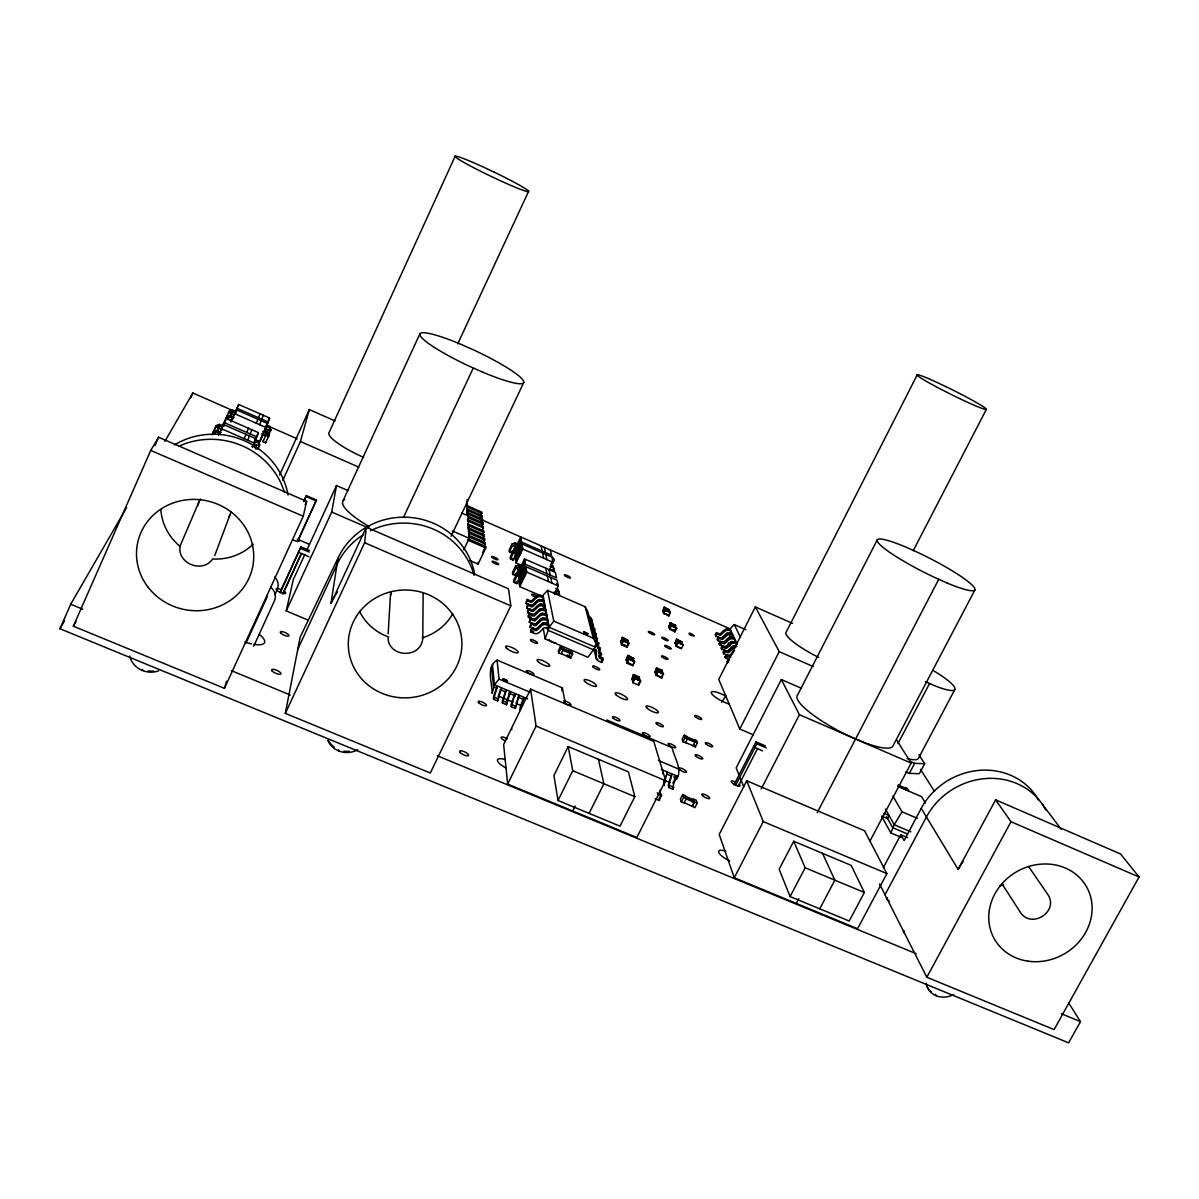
<?xml version="1.0" encoding="UTF-8"?>
<svg xmlns="http://www.w3.org/2000/svg" width="1199" height="1199" viewBox="0 0 1199 1199"><rect width="100%" height="100%" fill="white"/><g stroke="black" fill="none" stroke-linecap="round" stroke-linejoin="round"><path stroke-width="1.5" d="M180.075 546.324C177.257 563.365 201.612 573.287 212.028 559.858M423.142 592.621L422.782 639.007M624.694 641.09L626.867 642.124L624.769 641M630.704 658.131L631.903 658.596M500.358 690.189L498.544 695.66A6.535 1.079 -66.9 0 0 498.14 696.829M687.477 738.284L688.945 739.004L687.746 738.299M388.161 633.791L390.634 591.721M591.796 620.872L591.811 620.482A4.781 4.556 -15.3 0 0 589.533 616.616L589.174 616.436M592.171 622.326L592.201 621.936A4.781 4.571 -15.3 0 0 589.908 618.055L589.548 617.875M593.01 625.518L593.04 625.114A4.811 4.586 -15.4 0 0 590.732 621.217L590.373 621.037M593.4 626.987L593.415 626.582A4.826 4.601 -15.4 0 0 591.122 622.686L590.747 622.506M594.239 630.209L594.269 629.82A4.841 4.616 -15.4 0 0 591.946 625.893L591.587 625.713M594.629 631.708L594.659 631.303A4.856 4.631 -15.4 0 0 592.336 627.377L591.976 627.197M595.498 634.975L595.513 634.586A4.886 4.646 -15.5 0 0 593.19 630.629L592.816 630.449M595.888 636.504L595.918 636.099A4.886 4.661 -15.5 0 0 593.58 632.143L593.205 631.963M596.772 639.831L596.787 639.427A4.916 4.676 -15.5 0 0 594.449 635.44L594.075 635.26M597.177 641.36L597.192 640.955A4.931 4.691 -15.5 0 0 594.839 636.969L594.464 636.789M598.466 646.306L598.496 645.901A4.961 4.721 -15.6 0 0 596.128 641.885L595.753 641.705M285.317 713.39L364.601 542.727L366.324 527.215L508.481 588.799L510.819 605.84L430.321 773.025L285.317 713.39L300.125 637.239L337.968 558.179A71.955 68.778 -0.7 0 1 412.591 517.683A71.955 68.778 -0.7 0 1 474.669 574.186M596.128 649.558L595.528 654.894A4.976 4.721 -15.9 0 0 596.413 658.086M597.657 648.269L598.076 644.328A4.961 4.706 -15.5 0 0 595.708 640.326L595.348 640.146M338.643 750.904L338.777 749.75M673.164 782.153C685.468 773.999 674.303 758.008 672.01 747.606L606.829 719.97M334.836 596.188A77.65 73.798 -1.9 0 0 330.969 603.427L337.968 558.179M497.045 660.064C485.7 667.258 492.279 682.756 492.16 693.367L494.453 684.809L499.054 679.099L497.045 660.064L562.316 687.836L565.463 703.948M308.443 620.258L286.246 610.891L331.718 512.048L336.499 485.55L348.235 490.676M595.333 647.16L596.023 643.413L587.66 611.265L585.172 606.754L547.538 590.403L543.012 595.289L549.172 627.257L545.185 638.917L587.915 657.277L595.333 647.16L549.172 627.257L553.758 621.112L547.538 590.403M561.761 690.714L562.316 687.836M297.592 541.663L316.446 500.013L306.315 495.622L303.991 500.702M286.246 610.891L293.275 579.672L304.846 554.463M280.326 592.576L300.919 546.879L309.462 550.536M299.106 550.836L298.761 552.379L309.027 556.771M303.227 516.229L306.689 501.377L158.613 437.23L150.729 450.419L73.364 626.208L224.468 688.361L303.227 516.229L150.729 450.419M303.767 501.662L306.315 495.622M282.784 480.409L300.439 441.517L309.327 409.563L335.016 420.939M508.99 694.88L510.115 692.033A5.051 0.854 -66.9 0 1 509.455 694.821L506.518 704.727L502.426 703.004L502.276 701.535A6.535 1.094 -66.9 0 1 503.295 697.668L506.053 690.309A5.051 0.839 -66.9 0 1 505.378 693.112L502.426 703.004M674.423 779.575L675.651 776.083A5.081 1.289 -67.6 0 1 675.232 779.005L673.793 783.457A4.286 1.094 -67.6 0 0 673.388 785.675L672.909 789.272L668.862 787.578L668.368 785.915A6.565 1.664 -67.6 0 1 669.102 781.883L671.635 774.389A5.081 1.274 -67.6 0 1 671.215 777.312L669.761 781.763A4.301 1.079 -67.6 0 0 669.357 783.981L668.862 787.578M224.468 688.361L226.521 681.242M180.195 545.71L199.139 501.467M507.102 681.617L502.936 679.488M422.633 639.667C419.89 658.746 388.986 657.517 388.026 638.138M673.119 783.576L673.943 781.044M664.816 778.646L665.64 776.113M901.019 837.262L890.827 832.93L894.214 824.747L902.023 811.798L892.94 796.121M261.892 433.618L268.546 436.526L268.036 432.12L264.529 430.576M265.114 428.508L270.539 430.891L270.03 426.544L266.568 425.016M263.495 440.168L262.956 441.637L265.713 442.836L266.223 441.367M268.246 435.687L267.737 437.125L271.049 429.467M517.533 699.392L517.908 697.069M268.546 436.526L268.036 432.12M270.539 430.891L270.03 426.544M265.534 434.503L265.024 435.926L267.827 429.692M516.184 703.094L517.084 700.621M253.678 443.585L259.344 446.058L258.834 441.487L255.237 439.913M266.133 427.533L267.602 423.502L236.338 409.773L234.569 413.685L266.133 427.533L259.718 441.787L254.728 439.613M268.156 421.973L269.595 418.046L238.721 404.468L236.997 408.289L268.156 421.973L259.718 441.787M508.736 695.675L507.372 699.377A6.535 1.109 -67 0 0 506.577 701.94M261.817 436.061L262.836 433.319M255.927 449.355L256.496 447.797L252.839 446.193L255.552 440.198M259.344 446.058L258.834 441.487M214.771 555.527L230.013 514.701M254.428 443.15L256.076 438.789L223.479 424.551L221.515 428.762L254.428 443.15L252.944 446.433M258.414 432.629L256.811 436.856L224.363 422.662L226.281 418.556L258.414 432.629L252.09 446.912M259.688 424.701L261.217 420.699M261.802 419.185L263.3 415.274M256.346 423.232L257.905 419.245M258.489 417.732L260.018 413.835M247.713 440.213L249.422 435.881M250.186 433.963L251.85 429.752M244.221 438.684L245.975 434.383M246.754 432.449L248.448 428.253M142.336 670.466L142.771 669.417M1068.489 1002.694L1080.479 1021.623L1068.624 1042.83L59.95 628.741L70.696 604.236L126.629 507.477M154.866 445.743L158.613 437.23M190.641 397.903L192.829 392.987L235.603 411.767M211.968 434.907L216.36 425.51L219.717 424.386L223.958 426.244M216.36 425.51L212.763 433.483M217.064 431.475L219.207 426.754L218.503 428.223M236.533 411.827L232.456 410.043L229.234 411.122L223.224 424.266L223.883 422.842M218.563 435.387L226.281 418.556M229.863 416.997L231.962 412.321M230.822 422.093L238.721 404.468M252.404 446.957L257.335 435.477M255.057 448.051L256.511 444.814M269.595 418.046L266.043 426.424L269.52 427.953M260.213 440.438L267.137 424.806M231.257 421.149L231.887 419.755M257.875 449.28L259.898 444.529M262.956 441.637L265.803 435.327M265.713 442.836L269.071 435.072M279.622 475.074L309.327 409.563M455.185 156.17L329.155 432.359A39.687 8.048 24.5 0 0 363.702 457.418M305.16 504.719L306.689 501.377M246.035 643.069L266.643 598.061A4.196 3.972 7.5 0 0 266.852 595.513M297.832 540.629L316.446 500.013M274.961 594.674L277.718 588.454A12.35 11.705 7.9 0 0 274.706 577.049M253.753 646.171L274.886 599.845A12.59 11.915 7.5 0 0 270.599 587.165M279.952 592.591L300.919 546.879M282.724 593.775L301.114 553.683M283.099 593.76L301.548 553.578M307.169 549.412L336.499 485.55M231.602 420.339L226.056 417.926L229.324 416.817L229.968 415.424L234.105 417.237M229.234 411.122L228.589 412.486L231.827 411.407L232.456 410.043M342.869 501.077L419.98 333.667M297.802 649.199L336.979 564.549A72.749 69.497 -0.9 0 1 363.492 534.589M330.969 603.427L366.324 527.215M457.718 343.888L528.519 191.525M225.802 418.751L226.716 416.518L229.968 415.424M403.778 516.739L473.29 367.973M216.824 430.486L213.422 431.625L212.703 433.124L216.105 431.985L216.824 430.486L221.126 432.359M222.31 429.886L215.655 426.979L219.012 425.855L219.717 424.386M451.124 536.193L523.798 382.391M463.803 549.712L469.229 538.291L467.025 499.533M480.484 516.934L481.938 512.183L466.591 505.423M481.024 520.141L482.313 515.69L466.576 508.781M481.384 523.753L482.702 519.257L466.846 512.303M481.623 525.956L483.077 522.869L468.719 516.574M481.773 527.41L483.077 522.869M482.148 531.112L483.482 526.541L467.415 519.497M482.612 535.608L483.946 530.992L467.76 523.903M483.017 539.43L484.351 534.769L468.045 527.635M483.422 543.297L484.771 538.591L468.344 531.412M483.826 547.224L485.175 542.488L468.644 535.249M482.538 552.844L485.595 546.414L468.944 539.145M469.753 560.473L478.086 564.1L485.775 547.988L485.595 546.414M688.811 798.519L690.219 799.044M518.283 544.256L515.24 542.922L512.063 544.001L509.155 550.101L509.41 551.9L512.048 553.039L511.763 551.24M509.41 551.9L512.348 545.77L512.063 544.001M514.971 546.924L510.189 557.16L510.474 559.004L513.127 560.158L516.095 553.968M514.131 550.746L520.696 537.047L521.55 542.038L514.926 555.856M510.474 559.004L513.442 552.799L513.157 550.985L516.364 549.906L519.452 551.24M515.12 550.866L516.574 547.808M517.309 546.294L520.966 538.651M516.14 551.135L521.28 540.419M549.352 570.065L553.084 562.331L551.93 557.115L521.88 543.941L515.24 557.79L516.05 563.02L522.794 565.958M515.495 559.483L522.164 545.575M515.795 561.327L522.479 547.388M516.05 563.02L522.764 549.052L521.88 543.941M512.752 574.456L515.81 568.101L519.122 566.977L523.214 568.761L522.884 566.842L518.807 565.059L515.51 566.183L512.468 572.508L512.752 574.456L515.495 575.64L518.538 569.285M513.936 582.414L517.024 575.985L520.381 574.846L524.533 576.644L524.203 574.666L520.066 572.867L516.724 574.006L513.637 580.421L513.936 582.414L516.709 583.613L519.796 577.184M524.473 558.899L525.402 564.294L556.546 577.873L555.317 572.373L524.473 558.899L517.638 573.107L517.908 574.876L520.951 568.551M521.97 566.438L524.772 560.622M519.752 573.647L525.102 562.526M525.402 564.294L518.508 578.622L521.775 580.046M554.418 593.925L558.314 585.891L557.055 580.241L525.791 566.602L518.867 580.99L519.767 586.656L542.997 596.742M519.167 582.819L521.475 578.008M523.274 574.261L526.106 568.386M519.467 584.812L526.451 570.334M519.767 586.656L526.751 572.148L525.791 566.602M491.605 667.288L490.826 670.526A6.28 0.989 -66.8 0 0 492.085 669.477M543.222 596.428L540.869 595.423A4.796 4.601 -11.7 0 0 536.223 596.308L531.966 600.504A1.649 1.574 -11 0 1 530.378 600.804L527.335 599.5L526.016 602.243L526.256 603.667L529.134 604.91A4.796 4.601 -11 0 0 534.214 604.206M526.256 603.667L527.335 599.5M544.091 600.909L541.708 599.905A4.841 4.631 -11.7 0 0 537.032 600.789L532.746 605.015A1.664 1.589 -11.1 0 1 531.157 605.315L528.085 603.996L526.751 606.769L526.99 608.208L529.898 609.452A4.841 4.631 -11.1 0 0 535.383 608.433L539.19 604.626A1.679 1.604 -11.8 0 1 541.094 604.266L543.027 605.105L544.016 610.291M526.99 608.208L528.085 603.996M544.96 605.45L542.577 604.431A4.871 4.661 -11.8 0 0 537.856 605.33L533.54 609.587A1.679 1.604 -11.1 0 1 531.936 609.886L528.849 608.567L527.5 611.355L527.74 612.809L530.677 614.068A4.871 4.661 -11.2 0 0 535.428 613.663M550.656 564.879L552.709 560.622M527.74 612.809L528.849 608.567M537.017 617.71A4.916 4.691 -11.2 0 1 531.457 618.759L528.504 617.485L528.264 616.001L529.613 613.214L532.731 614.532A1.694 1.619 -11.2 0 0 534.349 614.233L538.696 609.946A4.916 4.691 -11.9 0 1 543.447 609.032L545.86 610.066M528.504 617.485L529.613 613.214M530.393 617.92L529.284 622.236L532.251 623.525A4.946 4.721 -11.3 0 0 537.856 622.461L541.753 618.579A1.724 1.634 -12 0 1 543.702 618.204L545.68 619.059L547.044 616.226L544.616 615.207A4.961 4.736 -12 0 0 539.82 616.121L535.428 620.438A1.709 1.634 -11.3 0 1 533.78 620.752L530.647 619.403L530.393 617.92L533.525 619.254A1.694 1.619 -11.3 0 0 535.174 618.939L539.55 614.622A4.946 4.721 -11.9 0 1 544.331 613.708L546.759 614.742M529.284 622.236L530.647 619.403M493.553 699.272L496.551 689.365A5.051 0.824 -66.9 0 0 497.225 686.577L494.468 693.936A6.535 1.064 -66.9 0 0 493.418 697.803L493.553 699.272L497.66 700.995L500.627 691.089A5.051 0.824 -66.9 0 0 501.302 688.301L501.242 687.686M531.187 622.686L530.063 627.062L533.06 628.351A4.991 4.751 -11.4 0 0 538.711 627.287L542.637 623.375A1.739 1.649 -12 0 1 544.601 623L546.579 623.855L547.973 621.007L545.515 619.973A4.991 4.766 -12 0 0 540.689 620.887L536.253 625.249A1.724 1.634 -11.4 0 1 534.604 625.563L531.442 624.214L531.187 622.686L534.349 624.035A1.709 1.634 -11.3 0 0 535.998 623.72L540.404 619.373A4.991 4.751 -12 0 1 545.23 618.459L547.673 619.493M530.063 627.062L531.442 624.214M547.508 628.726L545.515 627.856A1.739 1.664 -12.1 0 0 543.537 628.231L539.565 632.173A5.021 4.796 -11.4 0 1 533.885 633.252L530.857 631.948L530.617 630.404L531.996 627.542L535.174 628.89A1.724 1.649 -11.4 0 0 536.837 628.576L541.289 624.199A5.021 4.796 -12.1 0 1 546.144 623.27L548.602 624.319M543.027 605.105L544.361 602.333L541.978 601.313A4.841 4.631 -11.8 0 0 537.287 602.213L533 606.439A1.664 1.589 -11.1 0 1 531.397 606.754L528.324 605.435M530.857 631.948L531.996 627.542M554.777 594.434L556.336 591.242L556.771 593.265M547.523 628.801L548.902 625.848L546.429 624.814A5.036 4.796 -12.1 0 0 541.558 625.743L537.107 630.134A1.724 1.649 -11.4 0 1 535.443 630.434L532.251 629.085M511.284 706.736L514.206 696.829A5.051 0.854 -67 0 0 514.866 694.041L512.123 701.385A6.535 1.124 -67 0 0 511.104 705.252L511.284 706.736L515.375 708.459L518.268 698.552A5.051 0.869 -67 0 0 518.927 695.765L518.852 695.12M530.587 689.14L503.625 744.474L507.687 784.101L636.834 837.487L665.595 780.519L653.74 741.357L530.587 689.14L536.103 726.069L507.687 784.101M567.262 654.804L567.697 656.842L570.694 658.131L572.672 654.084L572.223 652.046L569.84 651.027L570.274 653.05L568.431 656.827L561.237 653.74L563.08 649.963L562.661 647.94L560.278 646.92L558.299 650.967L558.704 652.99L561.836 653.995M558.704 652.99L560.682 648.929L560.278 646.92M594.03 633.042L594.974 628.846M595.259 637.763L596.218 633.537L593.43 632.323M596.517 642.559L597.477 638.288L594.659 637.074M597.387 645.886L598.751 643.114L595.918 641.9M597.791 647.43L598.751 643.114M598.676 650.802L600.04 648.015L597.192 646.786M599.08 652.376L600.04 648.015M598.481 651.746L601.358 652.99L600.384 657.382L599.98 655.793M598.886 655.943A1.709 1.634 -15.9 0 0 599.575 656.677L602.692 658.041L601.298 660.874L601.718 662.477L598.736 661.204A4.991 4.736 -15.9 0 1 595.933 656.497L596.547 651.147A1.739 1.649 -15.6 0 0 595.573 649.498M601.718 662.477L603.112 659.645L602.692 658.041M568.206 746.572L553.923 775.498L558 800.497L620.003 826.156L634.826 796.661L628.411 771.856L568.206 746.572L572.747 770.732L558 800.497M622.281 637.358L628.051 640.506L622.281 637.358L620.692 642.064L622.491 638.527L627.721 640.791L628.411 643.024L623.165 640.761M620.992 641.885L622.506 638.108M621.382 643.668L621.532 644.867L627.107 647.28L628.98 643.488L623.18 640.326L621.607 643.938L620.932 641.69M621.532 644.867L623.405 641.075L622.491 638.527M622.851 644.313L627.002 646.276L628.741 642.739M627.751 655.403L633.686 658.656L627.751 655.403L626.118 660.259L627.961 656.617L633.327 658.94L634.061 661.308M626.253 660.005L627.976 656.183M626.358 659.87L627.062 662.238L628.696 658.536L634.661 661.803L632.727 665.685L627.002 663.227L627.002 662.043M627.002 663.227L628.935 659.33L627.961 656.617M632.158 660.454L633.447 657.861M634.421 661.009L632.727 665.685M664.231 607.129L662.822 611.37L664.231 607.129L669.492 609.961L664.471 607.773M663.617 612.914L665.22 609.692L670.241 611.895L668.787 616.001L663.437 612.989L665.205 610.081L664.456 608.163L669.192 610.231L669.941 612.164L665.205 610.081M638.408 680.298L639.382 677L633.522 674.482L631.858 679.503L633.746 675.756L639.277 678.139L640.041 680.627L634.511 678.244L632.682 681.527M663.751 613.798L665.22 609.692M632.158 679.308L633.522 674.482M632.787 682.636L634.526 677.795L640.671 681.167L638.677 685.169L632.787 682.636L634.781 678.634L633.746 675.756M668.577 614.952L663.437 612.989M670.241 611.895L668.787 616.001M572.687 810.974L575.13 806.058M640.416 680.328L638.497 683.835M670.226 622.716L675.637 625.623L670.226 622.716L668.802 627.077L670.481 623.78L675.322 625.893L676.116 627.931L674.647 630.884L669.447 628.771L674.722 630.779M669.447 628.771L674.932 631.873L676.701 628.336L671.275 625.398L669.627 628.696L668.862 626.657L670.496 623.375M669.776 629.625L671.275 625.398M674.198 627.302L675.367 624.949M676.431 627.662L674.782 630.944M661.338 673.508L662.268 670.316L656.602 667.873L655.014 672.729L656.857 669.087L662.193 671.395L663.017 673.793M655.149 672.459L656.602 667.873M655.688 674.722L657.681 671.05L663.377 673.508L661.713 678.184L655.688 674.722L661.368 677.18L663.377 673.508M655.973 674.527L657.666 671.485L663.647 674.303M656.018 675.726L657.951 671.845L656.857 669.087M589.099 813.372L603.891 783.741L598.406 759.252M682.621 644.552L681.796 642.409L676.821 640.251L675.097 643.623L676.566 639.127L682.111 642.124L676.566 639.127M676.821 640.251L677.645 642.379L676.131 645.407L675.157 643.204L676.836 639.831M660.979 672.879L662.268 670.316M675.981 645.347L677.66 641.975L683.22 644.987L681.422 648.599L676.116 646.306L676.131 645.407M676.116 646.306L677.66 641.975M716.403 632.787L715.174 635.23L718.306 637.673A4.286 4.062 -24.1 0 0 723.132 636.744L727.074 633.057L729.921 633.791L731.165 631.348L729.082 630.449A4.301 4.062 -24.6 0 0 724.945 631.244L720.404 635.305L717.002 634.106L716.403 632.787L720.089 633.896L724.331 629.925A4.286 4.062 -24.6 0 1 728.467 629.13L730.536 630.015M715.773 636.564L717.002 634.106M718.321 637.014L717.077 639.487L720.224 641.945A4.316 4.077 -24.1 0 0 725.095 641.015L728.542 637.643A1.499 1.424 -24.6 0 1 730.251 637.313L731.93 638.048L733.174 635.59L731.09 634.691A4.331 4.092 -24.6 0 0 726.924 635.485L722.353 639.577L718.92 638.363L718.321 637.014L722.023 638.138L726.294 634.151A4.316 4.092 -24.6 0 1 730.461 633.342L732.544 634.241M717.676 640.836L718.92 638.363M720.254 641.315L720.869 642.679L724.331 643.893L728.917 639.786A4.346 4.122 -24.5 0 1 733.114 638.977L735.212 639.876L733.968 642.364L732.274 641.615A1.514 1.424 -24.5 0 0 730.566 641.945L727.089 645.347A4.346 4.107 -24.1 0 1 722.188 646.276L719.01 643.788L720.254 641.315L723.986 642.439L728.288 638.423A4.346 4.107 -24.6 0 1 732.469 637.628L734.567 638.512M719.625 645.167L720.869 642.679M736.636 642.859L734.522 641.945A4.376 4.137 -24.5 0 0 730.311 642.754L726.384 646.576A1.499 1.424 -24.1 0 1 724.93 646.846L722.218 645.676L720.959 648.164L724.166 650.682A4.376 4.137 -24.1 0 0 729.097 649.738L732.604 646.306A1.514 1.439 -24.5 0 1 734.313 645.976L736.021 646.726M721.588 649.558L722.847 647.055L722.218 645.676M736.935 646.471L736.591 646.336A4.406 4.167 -24.5 0 0 732.349 647.16L728.393 650.997A1.514 1.424 -24.1 0 1 726.954 651.267L724.211 650.083L722.952 652.586L726.174 655.134A4.406 4.152 -24.1 0 0 726.579 655.283M723.582 653.995L724.84 651.492L724.211 650.083M692.393 745.463L695.345 747.067L697.473 742.87L696.604 740.472L694.131 739.408L695 741.821L693.022 745.733L685.573 742.571L687.567 738.644L686.727 736.261L684.254 735.197L682.126 739.408L682.95 741.806L686.203 742.84M729.487 659.99A4.436 4.182 -24.1 0 1 728.213 659.645L724.96 657.082L726.234 654.564L728.977 655.748A1.529 1.439 -24.1 0 0 730.446 655.463L732.964 653.005M682.95 741.806L685.079 737.595L684.254 735.197M725.59 658.506L726.879 655.973L726.234 654.564M792.569 623.39L755.355 606.919L718.741 679.413L739.783 729.022L753.407 734.867M657.217 792.899L661.353 794.637L658.925 798.999L659.345 800.437L655.194 798.714M659.345 800.437L661.353 794.637M691.643 805.953L694.88 807.691L697.204 803.105L696.259 800.258L693.547 799.119L694.491 801.966L692.318 806.238L684.134 802.745L686.338 798.549L685.423 795.701L682.711 794.562L680.388 799.148L681.272 801.996L684.809 803.03M681.272 801.996L683.61 797.395L682.711 794.562M692.108 801.966L693.547 799.119M694.251 802.326L686.083 798.894L685.228 796.226L693.367 799.643L694.251 802.326L692.318 806.238M917.28 374.762L786.319 631.873A37.754 7.359 27.3 0 0 818.692 657.442M739.783 729.022L779.215 651.657L755.355 606.919M801.427 688.301L781.328 679.548L736.186 767.855L738.899 774.689M733.998 784.82L755.984 741.866L765.322 745.853M735.646 785.27L756.869 743.845L755.984 741.866M738.179 786.349L757.498 748.656M746.737 780.789L719.22 834.444L734.253 877.758L857.555 928.745L886.885 873.576L864.569 830.757L746.737 780.789L763.268 821.6L886.885 873.576M877.398 539.595L797.425 695.3A54.075 11.795 27.8 0 0 851.665 737.28L864.074 742.466A54.075 11.795 27.8 0 0 892.94 745.943L974.967 589.848M761.185 788.987L799.418 714.694L781.328 679.548M734.253 877.758L763.268 821.6M913.188 550.761L986.327 409.429M793.708 841.248L779.14 869.245L790.111 896.567L849.222 921.027L864.359 892.491L851.2 865.378L793.708 841.248L805.173 867.776L864.359 892.491M938.757 579.297L817.193 812.727M790.111 896.567L805.173 867.776M796.301 903.417L798.789 898.665M897.961 743.62L929.585 683.49M819.756 908.827L834.849 880.171L822.544 853.343M870.099 840.814L911.15 763.089L896.612 739.918M909.307 773.43L914.627 763.373L924.669 763.688L919.393 773.67L909.307 773.43L906.039 772.006M954.824 689.56L918.419 758.412A38.128 8.273 28 0 1 907.058 758.547M883.288 867.746L900.809 834.759L907.628 837.666M1038.529 800.048A67.474 61.359 -29.6 0 0 980.138 770.298A67.474 61.359 -29.6 0 0 921.222 808.366L904.091 840.604L900.809 834.759M885.012 894.769L926.437 816.984A68.193 61.913 -29.6 0 1 986.852 778.466A68.193 61.913 -29.6 0 1 1045.723 809.954M921.222 808.366L958.151 869.425L995.605 799.838L1120.555 853.973L1139.05 876.994L1054.101 1029.596L926.827 977.245L879.526 883.933M926.827 977.245L1010.982 821.72L995.605 799.838M73.364 626.208L76.017 621.412M59.95 628.741L64.596 620.617M164.863 441.367L192.829 392.987M672.699 626.043L674.677 627.017M668.398 611.22L666.419 610.306L668.547 611.325M721.678 702.164L725.77 696.005M745.838 629.685L734.283 624.604L730.026 628.95L737.28 644.238L735.167 643.323A4.376 4.137 -24.5 0 0 730.955 644.133L727.014 647.955A1.499 1.424 -24.1 0 1 725.575 648.239L722.847 647.055M901.543 787.099L902.637 787.473M534.574 603.891L538.351 600.114A1.664 1.604 -11.7 0 1 540.254 599.755L542.158 600.579L543.492 597.836L541.124 596.832A4.811 4.601 -11.7 0 0 536.478 597.716L532.221 601.913A1.649 1.589 -11 0 1 530.617 602.213L527.575 600.909M734.657 650.742L731.135 654.189A4.406 4.152 -24.1 0 1 727.014 655.403M902.652 787.563L901.753 787.653L903.087 788.193M518.582 546.025L515.525 544.691L512.348 545.77L518.478 548.453M520.651 553.458L516.664 551.72L513.442 552.799L519.647 555.527M629.94 658.461L632.023 659.54M668.053 610.636L666.554 610.021M629.985 658.386L632.203 659.66M674.452 627.017L673.388 626.627M901.633 787.069L902.847 787.698L901.918 787.728M691.104 739.258C687.716 738.794 693.292 740.817 690.369 739.648M566.767 650.772L565.493 650.712L566.258 651.207M626.253 641.285L624.304 640.071L626.163 641.255M569.225 652.451L568.341 651.447M668.083 610.696L666.419 609.961M689.77 738.749L691.268 739.363L690.129 739.453M506.158 681.646L504.015 680.747M679.968 643.264L679.009 642.754M638.288 679.668L637.823 678.379M632.353 660.364L632.053 659.15M565.523 650.278L566.932 650.862L565.718 650.862M630.644 658.131L629.67 657.517L631.723 658.491M692.348 800.872L693.232 801.097L692.003 799.793M673.778 625.923L674.423 626.388L672.654 625.743M686.592 797.44C687.207 799.448 686.817 797.92 686.787 797.515M667.633 609.692L666.119 609.167M899.939 786.229L900.464 787.114M563.98 649.903L563.155 649.723L564.01 649.933M692.153 739.708L693.532 740.293M901.004 787.398L899.82 786.829M904.825 789.002L904.001 788.582L904.735 789.017M567.786 651.147L569.045 651.686M680.358 642.859L678.604 641.72L680.253 642.814M70.696 604.236L82.806 609.242M231.512 670.706L290.293 695M437.26 755.76L916.216 953.715M1061.46 1013.755L1080.479 1021.623M572.747 770.732L634.826 796.661M683.61 797.395L686.338 798.549M694.491 801.966L697.204 803.105M657.547 794.053L661.698 795.791M661.323 769.428L678.109 776.502M666.794 774.089L670.241 775.528M673.688 776.982L677.135 778.436L676.895 777.701M536.103 726.069L670.121 782.662M669.851 785.63L673.883 787.323M527.62 698.837L494.453 684.809L492.444 664.381M496.881 688.181L493.508 686.757L491.53 666.269M500.253 689.605L505.319 691.748M508.691 693.172L515.42 696.019M518.792 697.443L523.858 699.587M658.401 760.496L679.009 769.203M499.039 696.274L512.782 702.074M516.229 703.528L521.385 705.701M494.498 697.308L498.604 699.047M503.37 701.055L507.462 702.779M512.243 704.787L516.319 706.511M499.054 679.099L530.033 692.228M883.993 813.432L889.103 815.605L887.56 818.512L882.494 816.354A6.52 5.98 -26.6 0 0 881.835 816.114M910.865 831.836L894.214 824.747L885.432 809.07M685.079 737.595L687.567 738.644M695 741.821L697.473 742.87M907.643 834.054L892.656 827.67L886.541 816.669M562.886 650.293L570.08 653.38L569.66 651.462L562.496 648.389M297.202 539.115L309.237 544.271M300.574 548.423L309.132 552.08M756.869 743.845L766.221 747.861M762.609 750.844L754.965 747.562L754.096 745.568M902.023 811.798L917.31 818.332M628.666 658.97L634.661 661.803M528.264 616.001L531.202 617.275M594.989 645.796L597.417 646.875A5.006 4.751 -15.6 0 1 599.815 650.907L599.17 656.902A1.724 1.634 -15.9 0 0 599.98 658.281L603.112 659.645M661.503 676.91L661.713 678.184M626.702 662.238L630.989 664.081M601.778 654.564L598.901 653.335L599.395 649.318A4.991 4.751 -15.6 0 0 597.012 645.287L596.637 645.107M898.231 785.06L904.84 787.908L906.159 790.096M897.556 786.319L921.536 796.631L925.448 803M530.617 630.404L533.63 631.693M633.776 675.307L639.637 677.84M636.579 677.885L635.635 677.555L638.123 678.919M634.781 678.634L640.671 681.167M631.933 679.024L632.847 681.602M560.682 648.929L563.08 649.963M570.274 653.05L572.672 654.084M331.718 512.048L367.763 527.665M799.418 714.694L911.15 763.089M624.304 639.652L626.193 640.476M623.405 641.075L628.98 643.488M622.641 644.537L627.002 646.276M529.089 610.021L532.176 611.34A1.679 1.604 -11.2 0 0 533.795 611.04L538.126 606.784A4.886 4.661 -11.8 0 1 542.847 605.885L545.245 606.889L543.896 609.677L541.948 608.837A1.694 1.619 -11.8 0 0 540.03 609.212M553.758 621.112L593.265 638.183L596.023 643.413M656.872 668.667L662.537 671.11M364.601 542.727L510.819 605.84M1010.982 821.72L1139.05 876.994M529.868 614.682L532.97 616.016A1.694 1.619 -11.2 0 0 534.604 615.701L538.965 611.415A4.916 4.706 -11.9 0 1 543.717 610.501L546.144 611.52L544.781 614.338L542.832 613.483A1.709 1.634 -11.9 0 0 540.884 613.858M660.949 671.635L661.219 672.789M660.949 672.025L658.88 670.885L661.129 672.144M677.645 642.379L683.22 644.987M556.231 590.433L558.569 591.452L559.513 594.449L554.028 592.066M674.767 642.739L677.39 643.878M522.569 578.383L517.024 575.985L516.724 574.006M675.786 645.407L681.422 648.599M306.09 496.581L316.236 500.972M909.711 761.23L914.627 763.373M468.464 532.926L484.921 540.12M551.63 569.495L554.268 570.649L552.949 565.898L554.268 570.649M719.01 643.788L721.573 644.912M219.012 425.855L222.325 427.294M254.653 441.427L258.265 443.001M672.174 624.814L673.943 625.578M468.764 536.777L485.34 544.031M676.701 628.336L671.26 625.803L670.481 623.78M452.443 530.962L469.229 538.291L468.224 525.447M724.84 651.492L727.583 652.676A1.514 1.439 -24.1 0 0 729.037 652.391L733.009 648.554A4.406 4.167 -24.5 0 1 735.482 647.535M467.4 539.97L485.775 547.988M216.105 431.985L220.421 433.873M726.879 655.973L729.636 657.172A1.529 1.439 -24.1 0 0 730.835 657.067M212.703 433.124L215.595 434.383M724.96 657.082L727.568 658.221M526.751 572.148L558.314 585.891M522.194 570.874L515.81 568.101L515.51 566.183M678.574 641.315L680.373 642.094M555.796 588.424L558.12 589.443L559.513 594.449M266.418 425.285L297.217 438.819M482.058 519.961L730.221 628.92M466.966 513.697L482.852 520.681M231.827 411.407L235.918 413.19M300.439 441.517L358.756 467.115M779.215 651.657L813.177 666.554M461.675 513.007L468.344 515.93M228.589 412.486L234.06 414.884M468.839 517.998L483.242 524.308M521.55 542.038L551.51 555.167L550.371 550.086M467.52 520.936L483.632 527.995M229.324 416.817L233.475 418.631M262.836 431.505L267.512 433.558M729.621 635.965L731.3 636.699M665.46 610.336L670.496 612.539M522.764 549.052L553.084 562.331M467.865 525.357L484.111 532.476M663.092 611.205L663.766 612.974M468.165 529.119L484.516 536.268M549.981 566.288L553.353 567.771M925.523 681.706L934.276 685.558A38.383 6.954 27.7 0 0 955.018 688.721A38.383 6.954 27.7 0 0 933.586 670.751M466.696 506.787L482.088 513.562M466.681 510.16L482.463 517.099M672.564 625.668L673.283 625.893M691.373 799.523L692.782 800.048M680.507 643.458L680.373 643.368M689.32 799.463L690.549 799.928L689.08 799.373M636.999 678.109L637.943 678.799M679.189 642.844L680.268 643.293M583.673 633.612L584.692 633.162L587.465 634.96M1042.396 804.379L1061.28 829.348M1028.577 866.502L1047.237 893.645C1060.291 910.97 1031.125 930.124 1020.004 911.765L1002.184 884.098M918.959 754.815L924.669 763.688M920.532 769.368L934.531 791.43M898.396 784.641L899.76 786.964M881.984 816.879L890.827 832.93M935.475 994.331L936.194 995.755M734.283 624.604L740.502 637.433M728.258 643.069L729.771 646.351M740.263 778.106L743.665 786.649M674.572 630.719L674.932 631.873M694.491 744.654L695.345 747.067M655.239 672.324L656.048 674.722M556.801 583.403L557.73 586.356L557.295 584.393M672.399 787.608L672.909 789.272M666.749 771.706L666.944 772.411A5.081 1.274 -67.6 0 1 666.509 775.333L665.07 779.785A4.301 1.079 -67.6 0 0 664.86 780.549M626.792 646.021L627.107 647.28M638.363 684.119L638.677 685.169M662.717 770.013L662.927 770.717A5.081 1.259 -67.6 0 1 662.477 773.64M660.02 790.081L660.364 791.22M659.945 791.58L660.949 794.997M585.172 606.754L593.265 638.183M593.595 648.644L593.94 650.023L547.778 630.134L547.224 627.182M552.274 561.597L552.679 563.425M558.12 589.443L558.569 591.452M570.244 656.093L570.694 658.131M544.316 547.418L545.395 552.484M545.8 554.418L546.894 559.618M549.022 569.63L550.176 575.1M550.686 577.453L551.87 583.089M541.169 546.04L542.218 551.105M542.607 553.024L543.687 558.209M545.755 568.191L546.879 573.662M547.358 576.015L548.528 581.635M543.252 628.426L545.185 638.917M515.24 542.922L515.525 544.691M516.364 549.906L516.664 551.72M518.807 565.059L519.122 566.977M520.066 572.867L520.381 574.846M512.842 558.314L513.127 560.158M515.195 573.692L515.495 575.64M516.394 581.62L516.709 583.613M521.085 708.519L520.891 707.035A4.271 0.749 -67 0 1 521.445 704.892L523.019 700.561A5.051 0.884 -67 0 0 523.648 697.758L520.936 705.102A6.52 1.154 -67 0 0 519.931 708.984L520.126 710.467M515.18 706.975L515.375 708.459M506.353 703.258L506.518 704.727M497.51 699.527L497.66 700.995M477.951 562.481L478.086 564.1M467.07 510.774L467.355 514.446M551.645 556.636A18.075 3.867 25.6 0 1 552.694 561.372M889.298 901.108A4.631 1.289 29.3 0 1 886.481 898.621A4.631 1.289 29.3 0 1 887.62 897.796M904.496 933.347A4.826 1.379 29.7 0 1 904.586 931.173M505.603 741.042A4.736 1.424 25.9 0 1 501.227 737.25A4.736 1.424 25.9 0 1 507.432 738.884M555.961 643.069A3.927 0.974 25.9 0 1 552.065 641.9A3.927 0.974 25.9 0 1 549.217 639.622M536.747 597.567A3.687 0.854 25.7 0 1 532.131 595.214A3.687 0.854 25.7 0 1 533.09 594.329A3.687 0.854 25.7 0 1 537.722 596.682M563.56 700.905A4.286 1.169 26.2 0 1 569.33 703.004A4.286 1.169 26.2 0 1 569.75 705.162A4.286 1.169 26.2 0 1 563.83 702.314M511.538 729.621A4.646 1.364 25.9 0 1 512.003 729.067M259.329 634.376A24.699 7.479 23.3 0 1 253.678 644.313M251.595 643.908A24.699 7.479 23.3 0 1 244.971 642.05M298.731 539.58A6.879 1.739 23.9 0 1 298.326 541.319A6.879 1.739 23.9 0 1 292.646 539.82M729.232 704.083A13.159 3.117 27.1 0 1 711.397 693.157A13.159 3.117 27.1 0 1 725.875 696.139M283.563 590.837A5.276 1.469 23.7 0 1 284.013 593.55A5.276 1.469 23.7 0 1 276.444 590.013M275.98 589.009A5.276 1.469 23.7 0 1 281.18 589.623M506.128 768.064A12.245 3.792 26 0 1 497.45 760.406A12.245 3.792 26 0 1 505.259 759.626M739.064 784.251A5.021 1.349 27.7 0 1 737.79 785.9A5.021 1.349 27.7 0 1 731.36 782.018A5.021 1.349 27.7 0 1 734.882 781.718M729.681 860.927A12.035 3.612 28.1 0 1 718.786 852.444A12.035 3.612 28.1 0 1 725.92 851.29M663.647 783.711A6.58 1.649 -67.6 0 0 663.647 783.936L664.156 785.6L664.651 782.003A4.301 1.079 -67.6 0 1 664.711 781.238M663.647 783.457A6.58 1.649 -67.6 0 1 664.051 781.104M724.796 649.618A4.361 4.122 -24.1 0 1 723.537 649.288M536.193 613.034A4.871 4.661 -11.2 0 1 535.818 613.363M595.289 650.637A4.916 4.661 -15.9 0 1 593.985 649.229M596.577 655.643A4.946 4.706 -15.9 0 1 594.644 651.447M596.577 654.309A4.931 4.691 -15.9 0 1 596.158 654.054M595.423 653.41A4.931 4.691 -15.9 0 1 594.254 649.873M597.881 659.375A4.976 4.721 -15.9 0 1 597.072 658.806M369.457 526.751A56.458 12.979 24.7 0 1 344.742 499.473M335.705 594.779A77.65 73.798 -1.9 0 1 337.548 592.051M370.416 530.737A72.749 69.497 -0.9 0 1 474.025 575.34M452.772 613.723A52.142 49.833 -1 0 1 422.123 637.868M388.776 637.029A52.142 49.833 -1 0 1 359.505 611.28M391.264 594.809A16.291 15.572 -1 0 1 390.724 592.141M357.722 749.705A20.743 19.424 -1 0 1 327.672 740.203M349.344 751.263A20.713 19.394 -1 0 1 343.948 751.159M334.161 747.142A20.713 19.394 -1 0 1 328.541 740.607M178.621 446.343A75.072 71.281 14 0 1 284.433 492.189M253.214 544.136A53.82 51.137 14.1 0 1 212.388 558.974M180.3 546.549A53.82 51.137 14.1 0 1 160.891 509.785M230.927 512.063A16.816 15.977 14.1 0 1 228.634 517.129M197.97 505.483A16.816 15.977 14.1 0 1 200.503 499.024M158.643 670.841A21.402 19.948 10 0 1 129.642 656.048M153.682 671.005A21.372 19.918 10.1 0 1 148.136 670.885M174.38 444.934A74.233 70.531 14.3 0 1 288.045 495.022M958.151 869.425A72.48 65.241 -29.4 0 1 963.067 861.526M1003.413 884.967A48.859 44.348 -29.8 0 1 999.891 885.851M953.685 994.451A19.334 17.326 -25.7 0 1 926.213 983.165M931.443 991.993A19.304 17.311 -25.7 0 1 926.198 984.694M636.579 677.27L637.838 677.915L636.624 677.24M562.99 649.259L564.549 649.843L562.99 649.259M588.035 633.806L583.898 631.873L588.035 633.806M507.477 680.777L503.265 678.799L507.477 680.777M728.273 659.09L726.999 661.623L727.643 663.077L728.932 660.529L728.273 659.09M660.679 671.095L659.435 670.496L660.739 670.99M658.446 670.001L659.45 670.541L658.551 669.986M694.101 635.815C686.877 635.725 687.776 629.85 694.101 635.815M635.395 676.701L636.474 677.15L635.515 676.686M903.791 787.983L904.825 788.522L903.836 787.923M693.831 741.102L692.722 739.948L693.846 741.087M693.966 739.888L686.547 736.726L687.342 738.974L694.776 742.151L693.966 739.888M907.193 788.432L904.99 787.473L906.384 789.811L908.587 790.755L907.193 788.432M482.852 372.23L468.959 366.055A57.357 8.288 25.2 0 1 419.92 335.046A57.357 8.288 25.2 0 1 461.78 344.668L474.984 350.573A57.357 8.288 25.2 0 1 523.678 381.342A57.357 8.288 25.2 0 1 482.852 372.23M947.33 583.119L934.875 577.573A54.899 7.524 27.1 0 1 879.362 544.031A54.899 7.524 27.1 0 1 905.65 546.999L917.565 552.319A54.899 7.524 27.1 0 1 972.689 585.622A54.899 7.524 27.1 0 1 947.33 583.119M494.213 172.176L484.801 167.74A40.736 2.563 25.6 0 0 462.11 161.385A40.736 2.563 25.6 0 0 523.993 190.611A40.736 2.563 25.6 0 0 494.213 172.176M945.756 386.573L937.273 382.571A38.698 2.338 26.5 0 0 929.36 383.021A38.698 2.338 26.5 0 0 985.218 409.384A38.698 2.338 26.5 0 0 945.756 386.573M526.975 671.89A4.211 1.124 25.9 0 0 533.57 674.707A4.211 1.124 25.9 0 0 529.958 671.305A4.211 1.124 25.9 0 0 526.975 671.89M643.159 734.073A4.256 1.139 26.9 0 0 649.738 736.86A4.256 1.139 26.9 0 0 645.796 733.278A4.256 1.139 26.9 0 0 643.159 734.073M662.133 657.022A3.672 0.854 26.6 0 0 667.828 659.48A3.672 0.854 26.6 0 0 664.366 656.557A3.672 0.854 26.6 0 0 662.133 657.022M665.415 646.561A3.597 0.809 26.6 0 0 670.975 648.974A3.597 0.809 26.6 0 0 667.588 646.126A3.597 0.809 26.6 0 0 665.415 646.561M662.433 638.348A3.552 0.794 26.6 0 0 667.918 640.746A3.552 0.794 26.6 0 0 664.591 637.958A3.552 0.794 26.6 0 0 662.433 638.348M668.847 744.984A4.241 1.139 27.1 0 0 675.397 747.756A4.241 1.139 27.1 0 0 671.395 744.144A4.241 1.139 27.1 0 0 668.847 744.984M648.974 632.502A3.552 0.794 26.5 0 0 654.489 634.885A3.552 0.794 26.5 0 0 651.177 632.113A3.552 0.794 26.5 0 0 648.974 632.502M593.235 667.214A3.957 0.989 26.3 0 0 599.41 669.866A3.957 0.989 26.3 0 0 595.858 666.674A3.957 0.989 26.3 0 0 593.235 667.214M530.962 640.716A3.987 1.004 25.8 0 0 537.212 643.398A3.987 1.004 25.8 0 0 533.78 640.251A3.987 1.004 25.8 0 0 530.962 640.716M460.221 752.582A4.961 1.559 25.6 0 0 468.075 755.82A4.961 1.559 25.6 0 0 463.998 751.578A4.961 1.559 25.6 0 0 460.221 752.582M492.624 562.196A3.597 0.809 25.4 0 0 498.274 564.654A3.597 0.809 25.4 0 0 495.262 561.986A3.597 0.809 25.4 0 0 492.624 562.196M492.055 557.385A3.567 0.809 25.4 0 0 497.675 559.828A3.567 0.809 25.4 0 0 494.692 557.205A3.567 0.809 25.4 0 0 492.055 557.385M272.068 670.915A5.081 1.589 23.7 0 0 280.176 674.273A5.081 1.589 23.7 0 0 276.624 670.211A5.081 1.589 23.7 0 0 272.068 670.915M280.641 632.952A4.796 1.424 23.8 0 0 288.3 636.159A4.796 1.424 23.8 0 0 284.912 632.443A4.796 1.424 23.8 0 0 280.641 632.952M695.945 756.224A4.226 1.124 27.3 0 0 702.449 758.982A4.226 1.124 27.3 0 0 698.388 755.355A4.226 1.124 27.3 0 0 695.945 756.224M656.677 724.016A4.137 1.079 26.9 0 0 663.092 726.744A4.137 1.079 26.9 0 0 659.21 723.267A4.137 1.079 26.9 0 0 656.677 724.016M695.42 716.882A3.972 0.989 27.1 0 0 701.52 719.49A3.972 0.989 27.1 0 0 697.713 716.178A3.972 0.989 27.1 0 0 695.42 716.882M702.614 795.686A4.481 1.259 27.6 0 0 709.493 798.579A4.481 1.259 27.6 0 0 705.177 794.637A4.481 1.259 27.6 0 0 702.614 795.686M679.548 769.518A4.376 1.199 27.3 0 0 686.278 772.351A4.376 1.199 27.3 0 0 682.126 768.574A4.376 1.199 27.3 0 0 679.548 769.518M613.079 718.081A4.241 1.139 26.6 0 0 619.658 720.869A4.241 1.139 26.6 0 0 615.806 717.332A4.241 1.139 26.6 0 0 613.079 718.081M706.091 744.054A4.122 1.064 27.3 0 0 712.416 746.752A4.122 1.064 27.3 0 0 708.444 743.26A4.122 1.064 27.3 0 0 706.091 744.054M478.776 702.764A4.571 1.319 25.6 0 0 485.985 705.791A4.571 1.319 25.6 0 0 482.193 702.014A4.571 1.319 25.6 0 0 478.776 702.764M564.834 575.7A3.447 0.749 25.9 0 0 570.214 578.053A3.447 0.749 25.9 0 0 567.172 575.475A3.447 0.749 25.9 0 0 564.834 575.7M538.141 661.698A6.969 1.813 25.9 0 0 549.067 666.359A6.969 1.813 25.9 0 0 543.012 660.769A6.969 1.813 25.9 0 0 538.141 661.698M506.518 648.194A6.999 1.828 25.7 0 0 517.518 652.885A6.999 1.828 25.7 0 0 511.568 647.34A6.999 1.828 25.7 0 0 506.518 648.194M647.22 708.294A6.909 1.769 26.8 0 0 657.906 712.85A6.909 1.769 26.8 0 0 651.462 707.125A6.909 1.769 26.8 0 0 647.22 708.294M616.301 695.09A6.924 1.784 26.6 0 0 627.062 699.661A6.924 1.784 26.6 0 0 620.722 693.981A6.924 1.784 26.6 0 0 616.301 695.09M585.187 681.796A6.939 1.798 26.3 0 0 596.008 686.413A6.939 1.798 26.3 0 0 589.788 680.762A6.939 1.798 26.3 0 0 585.187 681.796M368.902 685.663A56.818 53.94 -2.3 0 0 461.105 652.676A56.818 53.94 -2.3 0 0 385.254 593.475A56.818 53.94 -2.3 0 0 368.902 685.663M148.211 587.375A58.766 55.514 12.5 0 0 249.017 578.173A58.766 55.514 12.5 0 0 188.123 499.653A58.766 55.514 12.5 0 0 148.211 587.375M1028.038 961.178A52.966 47.495 -29.5 0 0 1090.086 894.964A52.966 47.495 -29.5 0 0 1003.188 882.389A52.966 47.495 -29.5 0 0 1028.038 961.178"/></g></svg>
